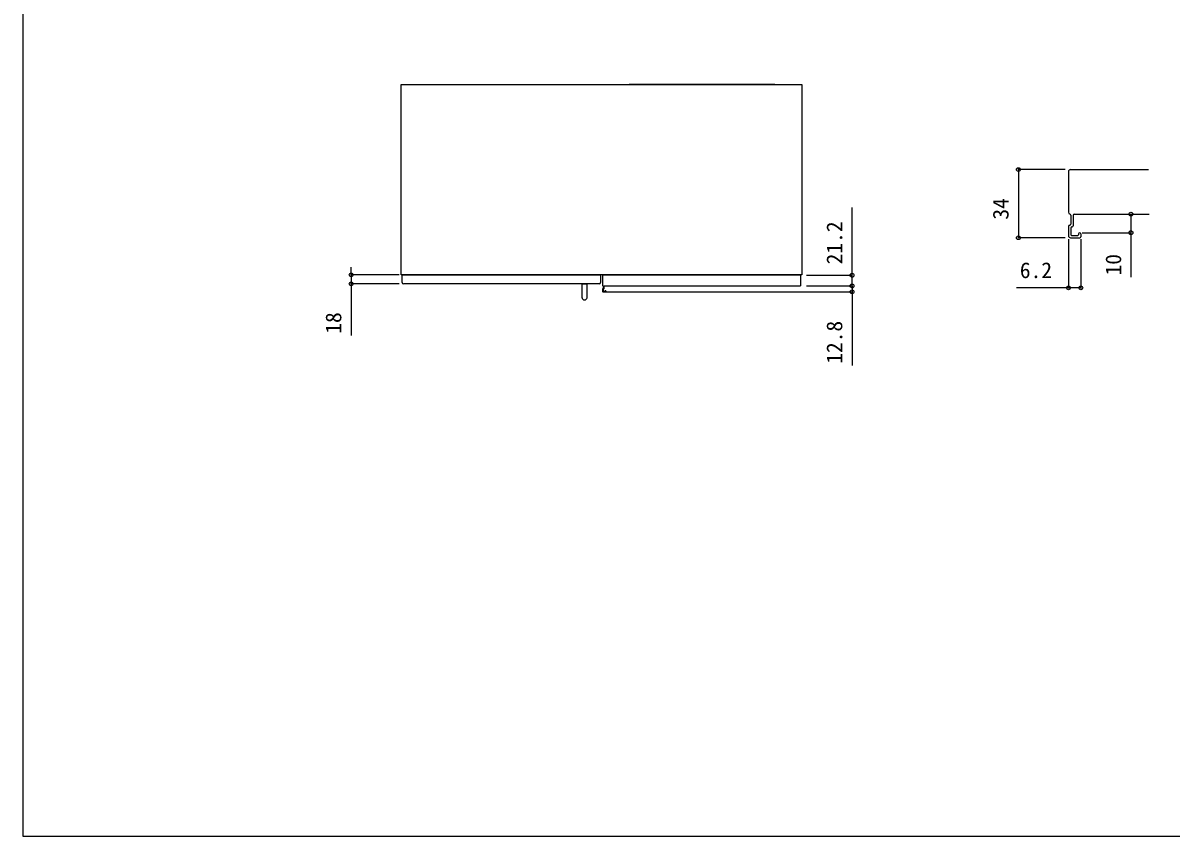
# Model space of a CAD drawing. Units: millimetres, scale not verified. Extents: x -2188 to 2188, y -3252 to 3239.
# Drawn here: x -2188 to 104, y -3252 to -1630 of the extents above; entities that cross this region are included whole.
import ezdxf
from ezdxf.enums import TextEntityAlignment as Align

# ---------------------------------------------------------------- set-up
doc = ezdxf.new("R2010")
doc.units = ezdxf.units.MM
doc.header["$LTSCALE"] = 16
for name, color, linetype in [('0-3_YKK_12', 2, 'Continuous'), ('0-4_YKK_13', 4, 'Continuous'), ('0-5_YKK_D', 6, 'Continuous'), ('0-6_YKK_ZWAK', 7, 'Continuous')]:
    doc.layers.add(name, color=color, linetype=linetype)
doc.styles.add('ＭＳ ゴシック', font='')
doc.styles.get('ＭＳ ゴシック').set_extended_font_data('MS Gothic')

msp = doc.modelspace()

# ---------------------------------------------------------------- linework, layer by layer
at = {"layer": '0-3_YKK_12'}
for p, q in [((-1378.5, -1752.4), (-1087.5, -1752.4)), ((-1047.5, -1752.4), (-1017.5, -1752.4)), ((-686.5, -1752.4), (-977.5, -1752.4)), ((-1037.5, -2150.4), (-1427.5, -2150.4)), ((-1030.5, -2133.4), (-1030.5, -2153.6)), ((-1029.5, -2132.4), (-1015.8, -2132.4)), ((-1015.5, -2132.7), (-1015.5, -2133.4)), ((-635.5, -2133.4), (-1015.5, -2133.4)), ((-635.5, -2133.4), (-635.5, -2154.3)), ((-1030.5, -2160.69), (-1030.5, -2165.4)), ((-1030, -2160.19), (-1029.8, -2160.19)), ((-1029.5, -2166.4), (-1024.8, -2166.4)), ((-1029.3, -2155.07), (-1029.3, -2159.69)), ((-1029.3, -2161.49), (-1029.3, -2164.9)), ((-1029, -2165.2), (-1025.8, -2165.2)), ((-1028.8, -2160.99), (-1028.6, -2160.99)), ((-1028.1, -2155.15), (-1028.1, -2160.49)), ((-1027.6, -2154.65), (-639.85, -2154.65)), ((-1025.5, -2164.5), (-1025.5, -2164.9)), ((-1024.3, -2164.5), (-1024.3, -2165.9)), ((-639.85, -2154.6), (-635.8, -2154.6)), ((-639.85, -2154.6), (-639.85, -2154.65))]:
    msp.add_line(p, q, dxfattribs=at)
msp.add_lwpolyline([(-632.5, -2132.4), (-1432.5, -2132.4), (-1432.5, -1752.4), (-632.5, -1752.4)], close=True, dxfattribs=at)
msp.add_lwpolyline([(-1430.5, -2147.4), (-1430.5, -2132.4), (-1034.5, -2132.4), (-1034.5, -2147.4)], dxfattribs=at)
for centre, radius, start, end in [((-1427.5, -2147.4), 3, 180, 270), ((-1037.5, -2147.4), 3, 270, 0), ((-1029.5, -2133.4), 1, 90, 180), ((-1029.5, -2153.6), 1, 180, 258.46304), ((-1015.8, -2132.7), 0.3, 0, 90), ((-1030, -2160.69), 0.5, 90, 180), ((-1029.5, -2165.4), 1, 180, 270), ((-1029.8, -2159.69), 0.5, 270, 0), ((-1029.8, -2155.07), 0.5, 0, 78.46304), ((-1028.8, -2161.49), 0.5, 90, 180), ((-1029, -2164.9), 0.3, 180, 270), ((-1028.6, -2160.49), 0.5, 270, 0), ((-1027.6, -2155.15), 0.5, 90, 180), ((-1025.8, -2164.9), 0.3, 270, 0), ((-1024.9, -2164.5), 0.6, 0, 180), ((-1024.8, -2165.9), 0.5, 270, 0), ((-635.8, -2154.3), 0.3, 270, 0)]:
    msp.add_arc(centre, radius, start, end, dxfattribs=at)
at = {"layer": '0-4_YKK_13'}
for p, q in [((-96.5, -1922.4), (59.34, -1922.4)), ((-100.5, -1926.4), (-100.5, -2007.2)), ((-95.7, -2013.08), (-95.7, -2031.55)), ((-90.9, -2013.4), (-90.9, -2034.75)), ((-88.9, -2011.4), (60.54, -2011.4)), ((-100.5, -2035.55), (-100.5, -2054.4)), ((-98.5, -2033.55), (-97.7, -2033.55)), ((-95.7, -2038.75), (-95.7, -2052.4)), ((-93.7, -2036.75), (-92.9, -2036.75)), ((-96.5, -2058.4), (-77.7, -2058.4)), ((-94.5, -2053.6), (-81.7, -2053.6)), ((-80.5, -2050.8), (-80.5, -2052.4)), ((-75.7, -2050.8), (-75.7, -2056.4)), ((-1071.5, -2150.4), (-1061.5, -2150.4)), ((-1071.5, -2178.06), (-1071.5, -2150.4)), ((-1061.5, -2178.06), (-1061.5, -2150.4))]:
    msp.add_line(p, q, dxfattribs=at)
for centre, radius, start, end in [((-96.5, -1926.4), 4, 90, 180), ((-96.5, -2007.2), 4, 180, 258.46304), ((-97.7, -2013.08), 2, 0, 78.46304), ((-88.9, -2013.4), 2, 90, 180), ((-98.5, -2035.55), 2, 90, 180), ((-97.7, -2031.55), 2, 270, 0), ((-93.7, -2038.75), 2, 90, 180), ((-92.9, -2034.75), 2, 270, 0), ((-96.5, -2054.4), 4, 180, 270), ((-94.5, -2052.4), 1.2, 180, 270), ((-81.7, -2052.4), 1.2, 270, 0), ((-78.1, -2050.8), 2.4, 0, 180), ((-77.7, -2056.4), 2, 270, 0), ((-1066.5, -2177.35), 5.05, 188.0693, 351.9307)]:
    msp.add_arc(centre, radius, start, end, dxfattribs=at)
at = {"layer": '0-5_YKK_D'}
for p, q in [((-107.03, -1922.4), (-201.5, -1922.4)), ((-200.5, -1922.4), (-200.5, -2058.4)), ((-107.03, -2058.4), (-201.5, -2058.4)), ((-100.5, -2061.49), (-100.5, -2159.4)), ((-75.7, -2061.49), (-75.7, -2159.4)), ((-72.89, -2048.4), (25.3, -2048.4)), ((-1532.5, -2132.4), (-1532.5, -2117.4)), ((-1436.75, -2132.4), (-1533.5, -2132.4)), ((-1436.75, -2150.4), (-1533.5, -2150.4)), ((-1532.5, -2132.4), (-1532.5, -2150.4)), ((-1532.5, -2150.4), (-1532.5, -2253.42)), ((-623.48, -2133.4), (-531.5, -2133.4)), ((-532.5, -2154.6), (-532.5, -2139.6)), ((-1023.8, -2166.4), (-531.5, -2166.4)), ((-623.48, -2154.6), (-531.5, -2154.6)), ((-623.48, -2154.6), (-531.5, -2154.6)), ((-532.5, -2154.6), (-532.5, -2166.4)), ((-532.5, -2166.4), (-532.5, -2313.39))]:
    msp.add_line(p, q, dxfattribs=at)
for points in [[(-532.5, -2154.6), (-532.5, -2133.4), (-532.5, -1998.23)], [(24.3, -2011.4), (24.3, -2048.4), (24.3, -2137.15)], [(-75.7, -2158.4), (-100.5, -2158.4), (-204.15, -2158.4)]]:
    msp.add_lwpolyline(points, dxfattribs=at)
for centre in [(-200.5, -1922.4), (24.3, -2011.4), (-200.5, -2058.4), (24.3, -2048.4), (-1532.5, -2132.4), (-532.5, -2133.4), (-1532.5, -2150.4), (-532.5, -2154.6), (-532.5, -2154.6), (-532.5, -2166.4), (-100.5, -2158.4), (-75.7, -2158.4)]:
    msp.add_circle(centre, 3.75, dxfattribs=at)
at = {"layer": '0-6_YKK_ZWAK'}
msp.add_line((-2187.5, 3122.6), (-2187.5, -3252.4), dxfattribs=at)
msp.add_lwpolyline([(-2187.5, -3252.4), (2187.5, -3252.4), (2187.5, 3122.6)], dxfattribs=at)

# ---------------------------------------------------------------- texts
at = {"layer": '0-5_YKK_D', "style": 'ＭＳ ゴシック'}
for s, p in [('34', (-210.5, -2022.28)), ('21.2', (-542.5, -2111.58)), ('10', (14.3, -2133.75)), ('18', (-1542.5, -2250.01)), ('12.8', (-542.5, -2309.99))]:
    msp.add_text(s, height=31.52, rotation=90, dxfattribs=at).set_placement(p, align=Align.BOTTOM_LEFT)
msp.add_text('6.2', height=31.52, dxfattribs=at).set_placement((-197.57, -2148.4), align=Align.BOTTOM_LEFT)

doc.saveas('drawing.dxf')
